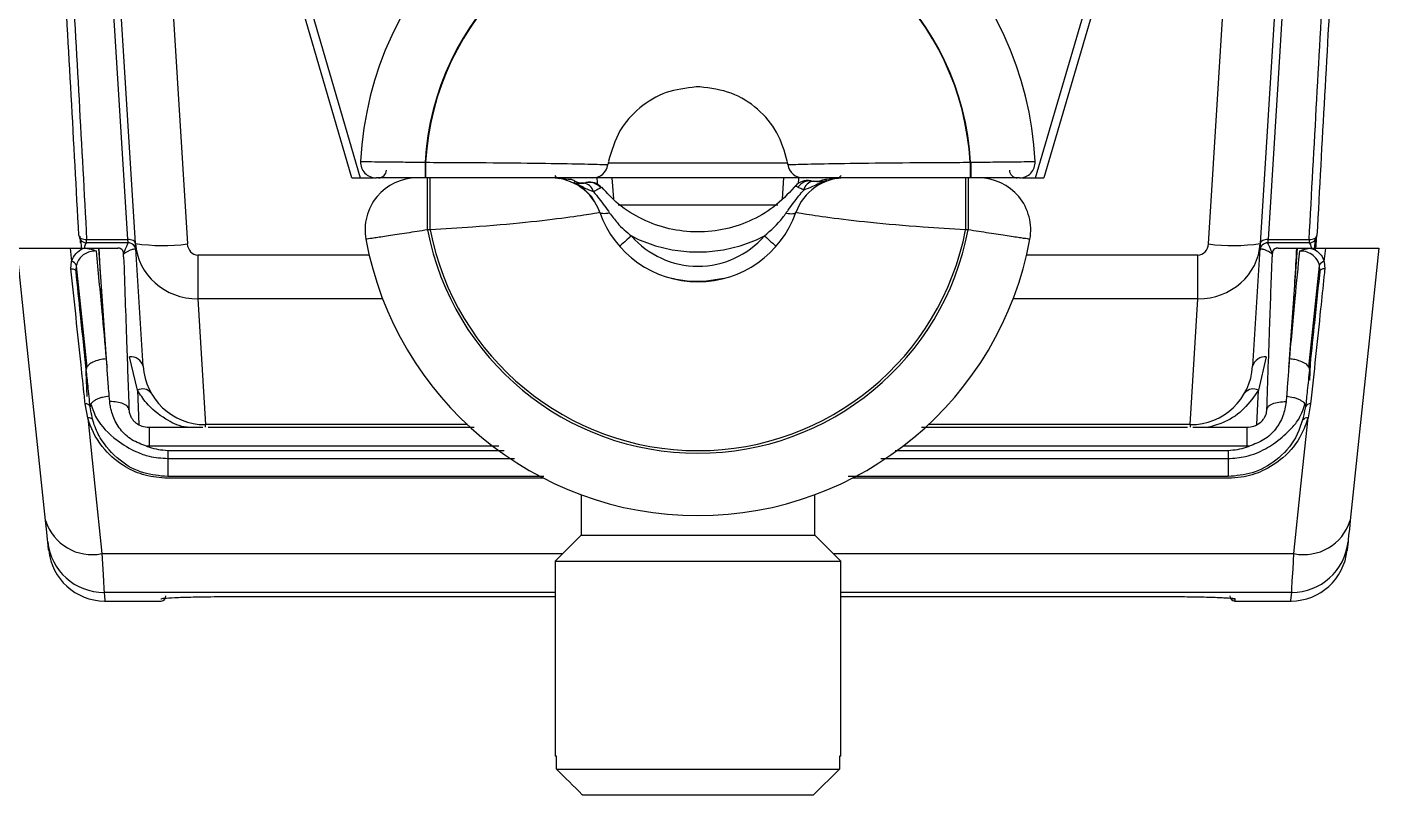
# Model space of a CAD drawing. Extents: x 9.3 to 87, y 1.1 to 68.8.
# Drawn here: x 36.881 to 39.474, y 2.223 to 3.701 of the extents above; entities that cross this region are included whole.
import ezdxf

# ---------------------------------------------------------------- set-up
doc = ezdxf.new("R2010")
doc.units = 0
doc.header["$MEASUREMENT"] = 0
doc.layers.add('OBJECT', color=7, linetype='CONTINUOUS')

msp = doc.modelspace()

# ---------------------------------------------------------------- linework, layer by layer
at = {"layer": 'OBJECT'}
for p, q in [((37.1087, 4.8238), (37.5225, 3.4109)), ((38.8225, 3.4109), (39.2364, 4.8238)), ((37.0943, 4.8185), (37.1897, 3.2838)), ((37.5066, 3.4109), (37.0943, 4.8185)), ((39.2507, 4.8185), (38.8385, 3.4109)), ((39.1554, 3.2838), (39.2507, 4.8185)), ((37.0899, 3.2846), (37.01, 4.5692)), ((39.335, 4.5692), (39.2552, 3.2846)), ((38.1761, 3.5859), (38.169, 3.5859)), ((38.1761, 3.5859), (38.1725, 3.5859)), ((37.6474, 3.4409), (37.6474, 3.4109)), ((37.6474, 3.4409), (37.6484, 3.4409)), ((37.6484, 3.4409), (37.6484, 3.4109)), ((37.9999, 3.4399), (38.3451, 3.4399)), ((38.6967, 3.4409), (38.6967, 3.4109)), ((38.6967, 3.4409), (38.6977, 3.4409)), ((38.6977, 3.4409), (38.6977, 3.4109)), ((37.5066, 3.4109), (37.548, 3.4109)), ((37.6484, 3.4109), (37.6474, 3.4109)), ((37.652, 3.3109), (37.652, 3.4109)), ((37.6571, 3.3109), (37.6571, 3.4109)), ((37.9276, 3.4075), (37.9269, 3.4076)), ((38.3753, 3.4109), (37.9697, 3.4109)), ((38.0069, 3.4109), (38.0098, 3.3705)), ((38.3352, 3.3706), (38.3381, 3.4109)), ((38.4157, 3.408), (38.4156, 3.408)), ((38.4399, 3.4097), (38.4185, 3.4076)), ((38.4185, 3.4076), (38.4204, 3.4054)), ((38.6879, 3.4109), (38.6879, 3.3109)), ((38.693, 3.4109), (38.693, 3.3109)), ((38.6977, 3.4109), (38.6967, 3.4109)), ((38.7971, 3.4109), (38.8385, 3.4109)), ((37.987, 3.3923), (37.9856, 3.3916)), ((38.0188, 3.3588), (38.3262, 3.3588)), ((36.9824, 3.2987), (36.983, 3.2857)), ((37.6571, 3.3109), (37.652, 3.3109)), ((38.693, 3.3109), (38.6879, 3.3109)), ((39.3613, 3.271), (39.3626, 3.2962)), ((36.9639, 3.2759), (36.9666, 3.2498)), ((36.9639, 3.2759), (36.9905, 3.2759)), ((36.9856, 3.2759), (36.985, 3.2908)), ((36.9905, 3.2759), (37.0185, 3.2759)), ((36.9958, 3.2923), (37.0749, 3.2923)), ((36.9958, 3.2859), (36.9958, 3.2923)), ((37.0757, 3.2859), (36.9958, 3.2859)), ((37.0185, 3.2759), (37.0333, 3.0626)), ((37.0185, 3.2759), (37.0201, 3.2759)), ((37.1045, 3.0485), (37.0899, 3.2846)), ((39.2552, 3.2846), (39.2405, 3.0485)), ((39.3493, 3.2859), (39.2694, 3.2859)), ((39.2702, 3.2923), (39.3493, 3.2923)), ((39.3117, 3.0626), (39.3266, 3.2759)), ((39.325, 3.2759), (39.3266, 3.2759)), ((39.3266, 3.2759), (39.3546, 3.2759)), ((39.3493, 3.2923), (39.3493, 3.2859)), ((39.3546, 3.2759), (39.3811, 3.2759)), ((39.3601, 3.2905), (39.3594, 3.2759)), ((39.3784, 3.2498), (39.3811, 3.2759)), ((36.9656, 3.2358), (36.9666, 3.2498)), ((36.9762, 3.2431), (36.9759, 3.2418)), ((36.9759, 3.2418), (36.9963, 3.0468)), ((37.2099, 3.2625), (37.2099, 3.1781)), ((37.2099, 3.2625), (37.5397, 3.2625)), ((38.8054, 3.2625), (39.1352, 3.2625)), ((39.1352, 3.1781), (39.1352, 3.2625)), ((39.3488, 3.0468), (39.3692, 3.2418)), ((39.3692, 3.2418), (39.3689, 3.2431)), ((39.3784, 3.2498), (39.3795, 3.2358)), ((37.2099, 3.1781), (37.2249, 2.9359)), ((37.5656, 3.1781), (37.2099, 3.1781)), ((39.1352, 3.1781), (38.7794, 3.1781)), ((39.1201, 2.9359), (39.1352, 3.1781)), ((37.0935, 3.0025), (37.0783, 3.0663)), ((39.2668, 3.0663), (39.2515, 3.0025)), ((36.9968, 2.99), (36.9939, 3.0536)), ((39.3512, 3.0536), (39.3497, 3.0216)), ((37.0402, 2.9804), (37.0392, 2.9908)), ((37.0935, 3.0025), (37.0965, 2.9362)), ((39.2486, 2.9364), (39.2515, 3.0025)), ((39.3059, 2.9908), (39.3049, 2.9804)), ((36.9979, 2.9488), (36.9929, 2.9758)), ((37.0038, 2.9753), (37.0027, 2.9703)), ((39.3412, 2.9753), (39.3424, 2.9703)), ((39.3521, 2.9758), (39.3471, 2.9488)), ((37.1159, 2.9309), (37.2196, 2.9309)), ((37.2241, 2.9359), (37.224, 2.9309)), ((37.2249, 2.9359), (37.2243, 2.9359)), ((37.2243, 2.9314), (37.2243, 2.9359)), ((37.7288, 2.9359), (37.2249, 2.9359)), ((37.2297, 2.9309), (37.742, 2.9309)), ((38.6027, 2.9309), (39.1154, 2.9309)), ((39.1201, 2.9359), (38.6162, 2.9359)), ((39.1207, 2.9359), (39.1201, 2.9359)), ((39.1207, 2.9314), (39.1207, 2.9359)), ((39.121, 2.9309), (39.121, 2.9359)), ((39.1255, 2.9309), (39.2291, 2.9309)), ((37.1159, 2.8944), (37.1112, 2.8946)), ((37.7891, 2.8944), (37.1159, 2.8944)), ((37.1518, 2.8863), (37.7996, 2.8863)), ((38.5525, 2.8863), (39.1932, 2.8863)), ((39.2291, 2.8944), (38.5671, 2.8944)), ((39.2338, 2.8946), (39.2291, 2.8944)), ((37.1518, 2.8709), (37.8194, 2.8709)), ((38.5248, 2.8709), (39.1932, 2.8709)), ((37.8762, 2.8359), (37.1518, 2.8359)), ((37.8757, 2.8327), (37.1518, 2.8327)), ((39.1932, 2.8359), (38.4617, 2.8359)), ((39.1932, 2.8327), (38.4694, 2.8327)), ((37.9475, 2.8011), (37.9475, 2.7229)), ((38.3975, 2.7229), (38.3975, 2.8011)), ((37.9475, 2.7229), (37.8975, 2.6729)), ((37.9475, 2.7229), (38.3975, 2.7229)), ((38.4475, 2.6729), (38.3975, 2.7229)), ((37.0251, 2.6876), (37.9122, 2.6876)), ((37.8975, 2.6729), (37.8975, 2.2979)), ((37.8975, 2.6729), (38.4475, 2.6729)), ((38.4329, 2.6876), (39.32, 2.6876)), ((38.4475, 2.2979), (38.4475, 2.6729)), ((37.8975, 2.6131), (37.0294, 2.6131)), ((37.0311, 2.5964), (37.1385, 2.5964)), ((37.2615, 2.6049), (37.8975, 2.6049)), ((37.2615, 2.6049), (37.8975, 2.6049)), ((37.2615, 2.6049), (37.2615, 2.6049)), ((39.3157, 2.6131), (38.4475, 2.6131)), ((38.4475, 2.6049), (39.0835, 2.6049)), ((38.4475, 2.6049), (39.0835, 2.6049)), ((39.0835, 2.6049), (39.0835, 2.6049)), ((39.2065, 2.5964), (39.314, 2.5964)), ((37.9001, 2.2979), (37.8975, 2.2979)), ((37.9001, 2.2729), (37.9001, 2.2979)), ((38.4475, 2.2979), (38.445, 2.2979)), ((38.445, 2.2979), (38.445, 2.2729)), ((37.9001, 2.2729), (38.445, 2.2729)), ((38.445, 2.2729), (38.3944, 2.2229)), ((38.3944, 2.2229), (37.9507, 2.2229))]:
    msp.add_line(p, q, dxfattribs=at)
at = {"layer": 'OBJECT', "flags": 128}
for points in [[(37.0749, 3.2923), (37.0556, 3.602), (37.0359, 3.9193), (37.0157, 4.2438), (36.9951, 4.575)], [(39.35, 4.575), (39.3294, 4.2438), (39.3092, 3.9193), (39.2894, 3.602), (39.2702, 3.2923)], [(38.0026, 3.3433), (37.9989, 3.3426), (37.9955, 3.3422), (37.9924, 3.342), (37.9897, 3.3421), (37.9874, 3.3424), (37.9857, 3.343), (37.9844, 3.3438), (37.9837, 3.3449)], [(38.3424, 3.3433), (38.3461, 3.3426), (38.3495, 3.3422), (38.3526, 3.342), (38.3554, 3.3421), (38.3576, 3.3424), (38.3594, 3.343), (38.3606, 3.3438), (38.3613, 3.3449)], [(36.9808, 3.3002), (36.9811, 3.2986), (36.982, 3.297), (36.9834, 3.2956), (36.9853, 3.2944), (36.9876, 3.2934), (36.9901, 3.2927), (36.9929, 3.2924), (36.9958, 3.2923)], [(38.0445, 3.2991), (38.0401, 3.2953), (38.0358, 3.2916), (38.0319, 3.2881), (38.0285, 3.2852), (38.0257, 3.2827), (38.0236, 3.2809), (38.0223, 3.2798), (38.0219, 3.2794)], [(38.3006, 3.2991), (38.305, 3.2953), (38.3092, 3.2916), (38.3131, 3.2881), (38.3165, 3.2852), (38.3193, 3.2827), (38.3214, 3.2809), (38.3227, 3.2798), (38.3232, 3.2794)], [(39.3493, 3.2923), (39.3522, 3.2924), (39.3549, 3.2927), (39.3575, 3.2934), (39.3598, 3.2944), (39.3616, 3.2956), (39.363, 3.297), (39.3639, 3.2986), (39.3643, 3.3002)], [(36.9167, 2.7512), (36.8987, 2.9224), (36.8803, 3.0974), (36.8615, 3.2759)], [(37.0899, 3.2846), (37.0895, 3.2862), (37.0886, 3.2877), (37.0872, 3.2891), (37.0853, 3.2903), (37.083, 3.2912), (37.0805, 3.2919), (37.0777, 3.2923), (37.0749, 3.2923)], [(37.0757, 3.2859), (37.0756, 3.2862), (37.0755, 3.287), (37.0754, 3.2883), (37.0752, 3.2901), (37.0749, 3.2923)], [(39.2702, 3.2923), (39.2673, 3.2923), (39.2646, 3.2919), (39.262, 3.2912), (39.2598, 3.2903), (39.2579, 3.2891), (39.2565, 3.2877), (39.2556, 3.2862), (39.2552, 3.2846)], [(39.2702, 3.2923), (39.2699, 3.2901), (39.2697, 3.2883), (39.2695, 3.287), (39.2694, 3.2862), (39.2694, 3.2859)], [(39.4835, 3.2759), (39.4648, 3.0974), (39.4464, 2.9224), (39.4284, 2.7512)], [(36.9656, 3.2358), (36.9674, 3.2358), (36.9692, 3.2356), (36.9708, 3.2351), (36.9722, 3.2345), (36.9735, 3.2337), (36.9744, 3.2327), (36.975, 3.2317), (36.9753, 3.2305)], [(39.3795, 3.2358), (39.3776, 3.2358), (39.3759, 3.2356), (39.3742, 3.2351), (39.3728, 3.2345), (39.3716, 3.2337), (39.3707, 3.2327), (39.37, 3.2317), (39.3697, 3.2305)], [(36.9979, 2.9488), (37.0116, 2.8172), (37.0251, 2.6876)], [(39.32, 2.6876), (39.3334, 2.8172), (39.3471, 2.9488)], [(36.921, 2.7105), (36.9206, 2.7142), (36.9197, 2.7225), (36.9184, 2.7349), (36.9167, 2.7512)], [(39.4284, 2.7512), (39.4267, 2.7349), (39.4253, 2.7225), (39.4245, 2.7142), (39.4241, 2.7105)], [(36.9227, 2.694), (36.9225, 2.6959), (36.921, 2.7105)], [(39.4241, 2.7105), (39.4226, 2.6959), (39.4224, 2.694)], [(37.0251, 2.6876), (37.0268, 2.6578), (37.0281, 2.635), (37.029, 2.6199), (37.0294, 2.6131)], [(39.3157, 2.6131), (39.3161, 2.6199), (39.3169, 2.635), (39.3183, 2.6578), (39.32, 2.6876)], [(37.0294, 2.6131), (37.0309, 2.5983), (37.0311, 2.5964)], [(39.2065, 2.6006), (39.2065, 2.5969), (39.2065, 2.5964)], [(39.314, 2.5964), (39.3142, 2.5983), (39.3157, 2.6131)]]:
    msp.add_lwpolyline(points, dxfattribs=at)
at = {"layer": 'OBJECT'}
for centre, radius, start, end in [((38.1725, 3.4109), 0.65, 2.7735, 177.2265), ((38.1725, 3.4109), 0.526, 3.2696, 176.7304), ((38.1725, 3.4109), 0.525, 3.2758, 176.7242), ((37.5532, 3.4409), 0.03, 177.2265, 270), ((37.5578, 3.4259), 0.015, 270, 359), ((37.9697, 3.4409), 0.03, 270, 351.585), ((38.1725, 3.4109), 0.175, 169.5241, 171.585), ((38.1725, 3.4109), 0.175, 8.415, 10.4759), ((38.3753, 3.4409), 0.03, 188.415, 270), ((38.7873, 3.4259), 0.015, 181, 270), ((38.7918, 3.4409), 0.03, 270, 2.7735), ((37.6317, 3.3109), 0.1, 90, 190.4757), ((37.8897, 3.3109), 0.1, 19.4712, 90), ((37.9073, 3.4214), 0.0119, 207.9561, 259.5717), ((37.8878, 3.3169), 0.0999, 61.2547, 66.7239), ((37.9502, 3.4311), 0.03, 241.3992, 282.6275), ((37.9504, 3.3792), 0.0218, 13.5249, 83.8791), ((37.9628, 3.3731), 0.0293, 38.9689, 102.0564), ((37.9642, 3.3728), 0.03, 40.522, 103.4505), ((38.3834, 3.3758), 0.03, 78.4945, 140.3113), ((38.4554, 3.3109), 0.1, 90, 160.5288), ((38.3879, 3.378), 0.0271, 83.8922, 146.8142), ((38.3972, 3.3831), 0.0215, 97.4036, 168.3076), ((38.3974, 3.4545), 0.05, 261.6524, 291.542), ((38.4377, 3.4214), 0.0119, 280.4337, 332.0385), ((38.7134, 3.3109), 0.1, 349.5243, 90), ((38.1725, 3.4109), 0.2, 199.4712, 340.5288), ((36.9958, 3.3009), 0.015, 182.7161, 270.0003), ((38.1725, 3.4109), 0.53, 190.8757, 349.1243), ((38.1725, 3.4109), 0.525, 190.9806, 349.0194), ((38.1725, 3.4109), 0.17, 221.1343, 318.8657), ((38.1725, 3.5509), 0.2825, 243.0497, 296.9503), ((39.3493, 3.3009), 0.015, 269.9986, 357.2862), ((37.0567, 3.2659), 0.01, 31.6347, 90.0022), ((37.0757, 3.2709), 0.015, 3.5558, 90), ((37.0757, 3.2707), 0.015, 3.6798, 89.9148), ((37.1425, 3.6438), 0.3631, 261.6558, 277.4561), ((38.1725, 3.4109), 0.65, 190.4757, 349.5243), ((39.2025, 3.6438), 0.3631, 262.5438, 278.3443), ((39.2694, 3.2709), 0.015, 90, 176.4442), ((39.2693, 3.2707), 0.015, 90.0864, 176.3202), ((39.2883, 3.2659), 0.01, 90, 148.4979), ((36.9654, 3.238), 0.0119, 25.3474, 84.1837), ((39.3796, 3.238), 0.0119, 95.8174, 154.6514), ((37.0809, 3.0419), 0.0246, 15.5341, 96.0937), ((39.2642, 3.0419), 0.0246, 83.9068, 164.466), ((37.2243, 3.0559), 0.12, 183.5558, 270), ((39.1207, 3.0559), 0.12, 270, 356.4442), ((37.1032, 2.9829), 0.0218, 41.0057, 116.2813), ((39.2419, 2.9829), 0.0218, 63.7195, 138.9933), ((36.9946, 2.9675), 0.00849, 18.9488, 101.6387), ((39.3504, 2.9675), 0.00849, 78.3587, 161.0538), ((37.0004, 2.9412), 0.00808, 28.0462, 107.9287), ((39.3446, 2.9412), 0.00808, 72.0722, 151.9529), ((37.0063, 2.7797), 0.094, 197.6691, 281.5405), ((39.3388, 2.7797), 0.094, 258.4598, 342.3306), ((37.0292, 2.7219), 0.1089, 186.041, 270.0638), ((39.3158, 2.7219), 0.1089, 269.9361, 353.9591), ((37.0311, 2.7054), 0.109, 186, 269.4533), ((39.314, 2.7054), 0.109, 270.3967, 354), ((37.1385, 2.6064), 0.01, 274.03, 359), ((39.2065, 2.6064), 0.01, 181, 270), ((39.2065, 2.6106), 0.00997, 245.6237, 270.0398)]:
    msp.add_arc(centre, radius, start, end, dxfattribs=at)
for centre, major_axis, ratio, start_param, end_param in [((38.1725, 3.5407), (0, 0.616), 0.323038, 1.782987, 1.802972), ((38.1725, 3.5407), (0, 0.616), 0.323038, 4.482735, 4.500198), ((37.2096, 3.2921), (0.1197, 0.0078), 0.949406, 3.138389, 4.652496), ((37.2096, 3.2851), (-0.0012, 0.0226), 0.884808, 1.578934, 3.093041), ((39.1354, 3.2921), (0.1197, -0.0078), 0.949406, 4.772282, 6.286389), ((39.1354, 3.2851), (0.0012, 0.0226), 0.884808, 3.190144, 4.704251)]:
    msp.add_ellipse(centre, major_axis=major_axis, ratio=ratio, start_param=start_param, end_param=end_param, dxfattribs=at)
for points, knots in [([(36.9808, 3.3002), (36.9711, 3.4792), (36.953, 3.8138), (36.9205, 4.3279), (36.8963, 4.6658), (36.8843, 4.8351)], [0, 0, 0, 0, 0.36478, 0.681874, 1, 1, 1, 1]), ([(36.8992, 4.8296), (36.9113, 4.6606), (36.9354, 4.3221), (36.9679, 3.8072), (36.9861, 3.4716), (36.9958, 3.2923)], [0, 0, 0, 0, 0.317099, 0.635226, 1, 1, 1, 1]), ([(39.3493, 3.2923), (39.359, 3.4716), (39.3771, 3.8067), (39.4096, 4.3216), (39.4337, 4.6601), (39.4458, 4.8296)], [0, 0, 0, 0, 0.364774, 0.681872, 1, 1, 1, 1]), ([(39.4608, 4.8351), (39.4487, 4.6664), (39.4246, 4.3284), (39.3921, 3.8143), (39.3739, 3.4792), (39.3643, 3.3002)], [0, 0, 0, 0, 0.317095, 0.63522, 1, 1, 1, 1]), ([(38.169, 3.5859), (38.1495, 3.5836), (38.1103, 3.579), (38.059, 3.548), (38.0179, 3.5022), (38.0064, 3.463), (38.0004, 3.4428)], [0, 0, 0, 0, 0.244729, 0.491166, 0.737712, 1, 1, 1, 1]), ([(38.1725, 3.5859), (38.1724, 3.5859), (38.1712, 3.5859), (38.17, 3.5859), (38.169, 3.5859)], [0, 0, 0, 0, 0.121242, 1, 1, 1, 1]), ([(38.3446, 3.4428), (38.3392, 3.4617), (38.3282, 3.4997), (38.2891, 3.5454), (38.2373, 3.5784), (38.1968, 3.5834), (38.1761, 3.5859)], [0, 0, 0, 0, 0.245973, 0.492901, 0.739688, 1, 1, 1, 1]), ([(37.5233, 3.4424), (37.5247, 3.4424), (37.5274, 3.4424), (37.5487, 3.4421), (37.5802, 3.4418), (37.6151, 3.4414), (37.6382, 3.4411), (37.6474, 3.4409)], [0, 0, 0, 0, 0.214404, 0.428783, 0.643229, 0.857872, 1, 1, 1, 1]), ([(37.6484, 3.4409), (37.6879, 3.4407), (37.7669, 3.4403), (37.8722, 3.4393), (37.9522, 3.4379), (37.9902, 3.4368), (37.999, 3.4366), (37.9993, 3.4366), (37.9994, 3.4365)], [0, 0, 0, 0, 0.2153, 0.430539, 0.64613, 0.861669, 0.970519, 1, 1, 1, 1]), ([(38.3456, 3.4365), (38.3473, 3.4366), (38.3515, 3.4367), (38.3932, 3.4379), (38.4728, 3.4393), (38.5704, 3.4402), (38.6484, 3.4407), (38.6878, 3.4409), (38.6967, 3.4409)], [0, 0, 0, 0, 0.138138, 0.353592, 0.569097, 0.784251, 0.951596, 1, 1, 1, 1]), ([(38.6977, 3.4409), (38.7069, 3.4411), (38.73, 3.4414), (38.7649, 3.4418), (38.7963, 3.4421), (38.8177, 3.4424), (38.8204, 3.4424), (38.8218, 3.4424)], [0, 0, 0, 0, 0.142128, 0.356771, 0.571216, 0.785596, 1, 1, 1, 1]), ([(37.6474, 3.4109), (37.6404, 3.4109), (37.6229, 3.4109), (37.5964, 3.4109), (37.5726, 3.4109), (37.5564, 3.4109), (37.5543, 3.4109), (37.5532, 3.4109)], [0, 0, 0, 0, 0.142178, 0.356867, 0.571312, 0.785654, 1, 1, 1, 1]), ([(37.9697, 3.4109), (37.9682, 3.4109), (37.9644, 3.4109), (37.926, 3.4109), (37.8532, 3.4109), (37.7568, 3.4109), (37.6845, 3.4109), (37.6484, 3.4109)], [0, 0, 0, 0, 0.138156, 0.353718, 0.569393, 0.78469, 1, 1, 1, 1]), ([(37.9269, 3.4076), (37.927, 3.4076), (37.9273, 3.4075), (37.9142, 3.4088), (37.9052, 3.4097)], [0, 0, 0, 0, 0.305977, 1, 1, 1, 1]), ([(37.934, 3.4015), (37.9345, 3.4025), (37.9353, 3.4041), (37.935, 3.4034), (37.9349, 3.4032)], [0, 0, 0, 0, 0.597302, 1, 1, 1, 1]), ([(37.9736, 3.3652), (37.973, 3.3664), (37.9701, 3.3726), (37.9609, 3.3828), (37.9483, 3.3939), (37.9388, 3.399), (37.934, 3.4015)], [0, 0, 0, 0, 0.080051, 0.386135, 0.69123, 1, 1, 1, 1]), ([(37.9716, 3.3843), (37.9659, 3.3863), (37.9566, 3.3896), (37.945, 3.3964), (37.9379, 3.3998), (37.9341, 3.4015), (37.934, 3.4015)], [0, 0, 0, 0, 0.4159436, 0.6898418, 0.994247, 1, 1, 1, 1]), ([(37.934, 3.4015), (37.934, 3.4015), (37.9352, 3.4012), (37.9377, 3.4009), (37.9428, 3.4003), (37.9488, 3.4007), (37.9527, 3.4009)], [0, 0, 0, 0, 0.005452, 0.268923, 0.530887, 1, 1, 1, 1]), ([(37.9527, 3.4009), (37.9533, 3.401), (37.9551, 3.4013), (37.9561, 3.4016), (37.9566, 3.4017), (37.9567, 3.4018)], [0, 0, 0, 0, 0.265793, 0.812914, 1, 1, 1, 1]), ([(37.9567, 3.4018), (37.957, 3.4019), (37.9572, 3.4019), (37.9572, 3.4019), (37.9572, 3.4019)], [0, 0, 0, 0, 0.999594, 1, 1, 1, 1]), ([(38.3628, 3.398), (38.3504, 3.3845), (38.3257, 3.3575), (38.2784, 3.3288), (38.2265, 3.3107), (38.1717, 3.3048), (38.1169, 3.3111), (38.0652, 3.3296), (38.0205, 3.3568), (37.9979, 3.3816), (37.9876, 3.3929)], [0, 0, 0, 0, 0.127652, 0.255305, 0.382957, 0.51061, 0.638262, 0.765914, 0.893567, 1, 1, 1, 1]), ([(38.6967, 3.4109), (38.6605, 3.4109), (38.5882, 3.4109), (38.4919, 3.4109), (38.419, 3.4109), (38.3807, 3.4109), (38.3768, 3.4109), (38.3753, 3.4109)], [0, 0, 0, 0, 0.21531, 0.430607, 0.646282, 0.861844, 1, 1, 1, 1]), ([(38.4204, 3.4054), (38.4203, 3.4054), (38.4177, 3.4045), (38.4129, 3.4028), (38.4039, 3.3992), (38.3925, 3.3934), (38.3821, 3.3896), (38.3762, 3.3875)], [0, 0, 0, 0, 0.005435, 0.165475, 0.325243, 0.619366, 1, 1, 1, 1]), ([(38.3886, 3.4053), (38.3888, 3.4053), (38.3891, 3.4052), (38.3906, 3.405), (38.3908, 3.4049)], [0, 0, 0, 0, 0.8293843, 1, 1, 1, 1]), ([(38.3908, 3.4049), (38.3912, 3.4048), (38.3921, 3.4047), (38.3937, 3.4045), (38.3945, 3.4044)], [0, 0, 0, 0, 0.494809, 1, 1, 1, 1]), ([(38.3945, 3.4044), (38.3993, 3.4043), (38.4072, 3.404), (38.4144, 3.4045), (38.4183, 3.405), (38.4203, 3.4054), (38.4204, 3.4054)], [0, 0, 0, 0, 0.436174, 0.717592, 0.995052, 1, 1, 1, 1]), ([(38.4157, 3.408), (38.4157, 3.408), (38.4156, 3.408), (38.417, 3.4078), (38.418, 3.4076), (38.4184, 3.4076), (38.4185, 3.4076)], [0, 0, 0, 0, 0.435379, 0.791431, 0.973901, 1, 1, 1, 1]), ([(38.7918, 3.4109), (38.7908, 3.4109), (38.7887, 3.4109), (38.7725, 3.4109), (38.7486, 3.4109), (38.7222, 3.4109), (38.7046, 3.4109), (38.6977, 3.4109)], [0, 0, 0, 0, 0.2143457, 0.4286869, 0.643131, 0.8578199, 1, 1, 1, 1]), ([(37.9856, 3.3916), (37.9852, 3.3914), (37.9838, 3.3906), (37.9797, 3.3888), (37.974, 3.3856), (37.9716, 3.3843)], [0, 0, 0, 0, 0.144086, 0.632517, 1, 1, 1, 1]), ([(37.9716, 3.3843), (37.9753, 3.3798), (37.9863, 3.3665), (37.9962, 3.3525), (38.0026, 3.3433)], [0, 0, 0, 0, 0.339303, 1, 1, 1, 1]), ([(38.3424, 3.3433), (38.3437, 3.3452), (38.3514, 3.3565), (38.3626, 3.3713), (38.3731, 3.3838), (38.3762, 3.3875)], [0, 0, 0, 0, 0.126948, 0.739831, 1, 1, 1, 1]), ([(38.3653, 3.3928), (38.3647, 3.3931), (38.3615, 3.3945), (38.3609, 3.3947), (38.3603, 3.395)], [0, 0, 0, 0, 0.1878553, 1, 1, 1, 1]), ([(38.3762, 3.3875), (38.3736, 3.3888), (38.3693, 3.3911), (38.3664, 3.3923), (38.3653, 3.3928)], [0, 0, 0, 0, 0.588707, 1, 1, 1, 1]), ([(37.984, 3.3443), (37.9806, 3.3436), (37.974, 3.3424), (37.9219, 3.3341), (37.8429, 3.3247), (37.7494, 3.3166), (37.6846, 3.3126), (37.6571, 3.3109)], [0, 0, 0, 0, 0.205872, 0.410058, 0.619871, 0.838691, 1, 1, 1, 1]), ([(38.0026, 3.3433), (38.0074, 3.3368), (38.0194, 3.3203), (38.035, 3.3071), (38.0445, 3.2991)], [0, 0, 0, 0, 0.397394, 1, 1, 1, 1]), ([(38.3006, 3.2991), (38.3132, 3.3102), (38.3287, 3.3237), (38.3403, 3.3403), (38.3424, 3.3433)], [0, 0, 0, 0, 0.818577, 1, 1, 1, 1]), ([(38.6879, 3.3109), (38.6604, 3.3126), (38.5957, 3.3166), (38.5022, 3.3247), (38.4231, 3.3341), (38.371, 3.3424), (38.3644, 3.3436), (38.3611, 3.3443)], [0, 0, 0, 0, 0.161309, 0.380128, 0.589942, 0.794128, 1, 1, 1, 1]), ([(37.652, 3.3109), (37.6385, 3.3088), (37.6114, 3.3045), (37.5754, 3.299), (37.5487, 3.295), (37.5352, 3.293), (37.5339, 3.2928), (37.5334, 3.2928)], [0, 0, 0, 0, 0.217705, 0.436351, 0.654263, 0.869576, 1, 1, 1, 1]), ([(38.8117, 3.2928), (38.8112, 3.2928), (38.8099, 3.293), (38.7964, 3.295), (38.7696, 3.299), (38.7336, 3.3045), (38.7065, 3.3088), (38.693, 3.3109)], [0, 0, 0, 0, 0.130424, 0.345737, 0.563649, 0.782296, 1, 1, 1, 1]), ([(39.3632, 3.2985), (39.3631, 3.297), (39.3628, 3.2942), (39.3621, 3.2819), (39.3618, 3.2759)], [0, 0, 0, 0, 0.518325, 1, 1, 1, 1]), ([(36.8616, 3.2759), (36.8633, 3.2759), (36.8666, 3.2759), (36.8871, 3.2759), (36.9142, 3.2759), (36.9413, 3.2759), (36.9584, 3.2759), (36.9639, 3.2759)], [0, 0, 0, 0, 0.284536, 0.523872, 0.715593, 0.908515, 1, 1, 1, 1]), ([(36.9666, 3.2498), (36.9668, 3.2502), (36.9684, 3.2556), (36.9741, 3.2653), (36.9839, 3.2729), (36.9898, 3.2756), (36.9905, 3.2759)], [0, 0, 0, 0, 0.039285, 0.509251, 0.94739, 1, 1, 1, 1]), ([(37.0138, 3.2702), (37.0138, 3.2702), (37.0099, 3.2702), (37.0019, 3.2694), (36.9912, 3.2646), (36.9826, 3.2571), (36.978, 3.2494), (36.9766, 3.2444), (36.9762, 3.2431)], [0, 0, 0, 0, 0.000043, 0.218359, 0.436582, 0.659104, 0.904296, 1, 1, 1, 1]), ([(36.9905, 3.2759), (36.9951, 3.2755), (37.0032, 3.2747), (37.0106, 3.2716), (37.0137, 3.2702), (37.0138, 3.2702)], [0, 0, 0, 0, 0.571058, 0.989565, 1, 1, 1, 1]), ([(36.9967, 3.2859), (36.9947, 3.285), (36.9921, 3.2838), (36.9913, 3.2759), (36.9912, 3.2741)], [0, 0, 0, 0, 0.773224, 1, 1, 1, 1]), ([(37.0138, 3.2702), (37.0176, 3.2315), (37.0243, 3.1623), (37.0306, 3.0931), (37.0333, 3.0626)], [0, 0, 0, 0, 0.559991, 1, 1, 1, 1]), ([(37.035, 3.0464), (37.0317, 3.0893), (37.0258, 3.1657), (37.0218, 3.2423), (37.0201, 3.2759)], [0, 0, 0, 0, 0.560093, 1, 1, 1, 1]), ([(37.0201, 3.2759), (37.0249, 3.2759), (37.0345, 3.2759), (37.0468, 3.2759), (37.0527, 3.2759), (37.0555, 3.2759)], [0, 0, 0, 0, 0.349466, 0.69853, 1, 1, 1, 1]), ([(37.0666, 3.2666), (37.0666, 3.2668), (37.0665, 3.2672), (37.0664, 3.2682), (37.0658, 3.2706), (37.0637, 3.2737), (37.0595, 3.2758), (37.0561, 3.2759), (37.0555, 3.2759)], [0, 0, 0, 0, 0.017418, 0.0424447, 0.1185444, 0.4309515, 0.8904327, 1, 1, 1, 1]), ([(37.0666, 3.2641), (37.0666, 3.2642), (37.0667, 3.2644), (37.0671, 3.2654), (37.0684, 3.269), (37.0712, 3.2761), (37.0749, 3.2831), (37.0755, 3.2849), (37.0758, 3.2857)], [0, 0, 0, 0, 0.006289, 0.023309, 0.084029, 0.322828, 0.726736, 1, 1, 1, 1]), ([(37.0907, 3.2717), (37.09, 3.2725), (37.0888, 3.2741), (37.0829, 3.273), (37.0774, 3.2708), (37.0733, 3.2686), (37.0703, 3.2667), (37.0687, 3.2656), (37.0678, 3.2649), (37.0672, 3.2646), (37.0669, 3.2643), (37.0667, 3.2642), (37.0667, 3.2641), (37.0666, 3.2641)], [0, 0, 0, 0, 0.2871426, 0.533202, 0.6872155, 0.8321261, 0.9068858, 0.9478814, 0.9707406, 0.9835575, 0.9935447, 0.9948828, 1, 1, 1, 1]), ([(39.2785, 3.2641), (39.2784, 3.2641), (39.2783, 3.2642), (39.2782, 3.2643), (39.278, 3.2645), (39.2776, 3.2647), (39.2769, 3.2652), (39.2756, 3.2661), (39.2744, 3.2669), (39.272, 3.2684), (39.2669, 3.2713), (39.2623, 3.2729), (39.2574, 3.2738), (39.2548, 3.2734), (39.2545, 3.272), (39.2544, 3.2717)], [0, 0, 0, 0, 0.005119, 0.006458, 0.01264, 0.022488, 0.040033, 0.071404, 0.128022, 0.149712, 0.276048, 0.584139, 0.603495, 0.904439, 1, 1, 1, 1]), ([(39.2693, 3.2857), (39.2693, 3.2855), (39.2694, 3.2847), (39.2718, 3.2803), (39.2755, 3.2723), (39.2779, 3.2656), (39.2783, 3.2645), (39.2784, 3.2642), (39.2785, 3.2641)], [0, 0, 0, 0, 0.088146, 0.401397, 0.902621, 0.972994, 0.993703, 1, 1, 1, 1]), ([(39.2896, 3.2759), (39.2871, 3.2755), (39.2821, 3.2747), (39.2794, 3.2714), (39.2787, 3.2684), (39.2786, 3.2676), (39.2785, 3.267), (39.2785, 3.2667), (39.2785, 3.2666)], [0, 0, 0, 0, 0.441207, 0.887423, 0.929923, 0.97269, 0.990007, 1, 1, 1, 1]), ([(39.2896, 3.2759), (39.2903, 3.2759), (39.2946, 3.2759), (39.3045, 3.2759), (39.3168, 3.2759), (39.3235, 3.2759), (39.325, 3.2759)], [0, 0, 0, 0, 0.084939, 0.512049, 0.892556, 1, 1, 1, 1]), ([(39.325, 3.2759), (39.3226, 3.2331), (39.3183, 3.1566), (39.3126, 3.0801), (39.3101, 3.0464)], [0, 0, 0, 0, 0.559924, 1, 1, 1, 1]), ([(39.3117, 3.0626), (39.3152, 3.1014), (39.3215, 3.1706), (39.3283, 3.2398), (39.3312, 3.2702)], [0, 0, 0, 0, 0.560011, 1, 1, 1, 1]), ([(39.3312, 3.2702), (39.3313, 3.2702), (39.3344, 3.2716), (39.3419, 3.2747), (39.3499, 3.2755), (39.3546, 3.2759)], [0, 0, 0, 0, 0.010446, 0.428937, 1, 1, 1, 1]), ([(39.3689, 3.2431), (39.3685, 3.2442), (39.3669, 3.25), (39.3611, 3.2592), (39.3493, 3.2673), (39.3387, 3.2701), (39.3328, 3.2702), (39.3312, 3.2702), (39.3312, 3.2702)], [0, 0, 0, 0, 0.077344, 0.398151, 0.676569, 0.913427, 0.999957, 1, 1, 1, 1]), ([(39.3539, 3.274), (39.3537, 3.2758), (39.353, 3.2837), (39.3504, 3.285), (39.3484, 3.2859)], [0, 0, 0, 0, 0.221665, 1, 1, 1, 1]), ([(39.3546, 3.2759), (39.3591, 3.2733), (39.3681, 3.2681), (39.3754, 3.2583), (39.3776, 3.252), (39.3784, 3.2498)], [0, 0, 0, 0, 0.396577, 0.79212, 1, 1, 1, 1]), ([(39.3811, 3.2759), (39.3911, 3.2759), (39.4109, 3.2759), (39.4374, 3.2759), (39.4615, 3.2759), (39.4793, 3.2759), (39.4821, 3.2759), (39.4835, 3.2759)], [0, 0, 0, 0, 0.164475, 0.328634, 0.500073, 0.752161, 1, 1, 1, 1]), ([(36.9759, 3.2418), (36.9753, 3.238), (36.9747, 3.2341), (36.9753, 3.2305), (36.9753, 3.2305)], [0, 0, 0, 0, 0.999838, 1, 1, 1, 1]), ([(37.067, 3.2588), (37.067, 3.2589), (37.0669, 3.2616), (37.0667, 3.2642), (37.0666, 3.2666)], [0, 0, 0, 0, 0.050797, 1, 1, 1, 1]), ([(37.067, 3.2588), (37.0689, 3.2039), (37.0723, 3.1059), (37.0758, 3.0078), (37.0773, 2.9646)], [0, 0, 0, 0, 0.560012, 1, 1, 1, 1]), ([(39.2678, 2.9646), (39.2697, 3.0195), (39.2731, 3.1174), (39.2765, 3.2156), (39.2781, 3.2588)], [0, 0, 0, 0, 0.560022, 1, 1, 1, 1]), ([(39.2785, 3.2666), (39.2783, 3.2642), (39.2781, 3.2616), (39.2781, 3.2589), (39.2781, 3.2588)], [0, 0, 0, 0, 0.949204, 1, 1, 1, 1]), ([(39.3697, 3.2305), (39.3697, 3.2305), (39.3697, 3.2342), (39.3695, 3.238), (39.3692, 3.2418)], [0, 0, 0, 0, 0.000161, 1, 1, 1, 1]), ([(36.9929, 2.9758), (36.9924, 2.9808), (36.9898, 3.0058), (36.9807, 3.0916), (36.9721, 3.174), (36.9656, 3.2358)], [0, 0, 0, 0, 0.058487, 0.292436, 1, 1, 1, 1]), ([(36.9951, 3.0418), (36.9914, 3.077), (36.9848, 3.1398), (36.9782, 3.2028), (36.9753, 3.2305)], [0, 0, 0, 0, 0.5600076, 1, 1, 1, 1]), ([(38.2227, 3.2173), (38.2003, 3.2136), (38.1666, 3.2079), (38.1335, 3.215), (38.1223, 3.2173)], [0, 0, 0, 0, 0.66384, 1, 1, 1, 1]), ([(39.3697, 3.2305), (39.366, 3.1953), (39.3594, 3.1323), (39.3528, 3.0694), (39.3499, 3.0418)], [0, 0, 0, 0, 0.5599949, 1, 1, 1, 1]), ([(39.3795, 3.2358), (39.3789, 3.2307), (39.3762, 3.205), (39.367, 3.1175), (39.3585, 3.0366), (39.3521, 2.9758)], [0, 0, 0, 0, 0.0584867, 0.2924365, 1, 1, 1, 1]), ([(37.0333, 3.0626), (37.0289, 3.062), (37.0196, 3.0608), (37.0082, 3.0567), (37, 3.0518), (36.9975, 3.0484), (36.9963, 3.0468)], [0, 0, 0, 0, 0.263015, 0.548841, 0.778096, 1, 1, 1, 1]), ([(37.0333, 3.0626), (37.0336, 3.0596), (37.0342, 3.0542), (37.0347, 3.0488), (37.035, 3.0464)], [0, 0, 0, 0, 0.559999, 1, 1, 1, 1]), ([(39.3101, 3.0464), (39.3104, 3.0495), (39.3109, 3.0549), (39.3115, 3.0602), (39.3117, 3.0626)], [0, 0, 0, 0, 0.5600133, 1, 1, 1, 1]), ([(39.3488, 3.0468), (39.3471, 3.0489), (39.3437, 3.0532), (39.3334, 3.0581), (39.3223, 3.0613), (39.3152, 3.0622), (39.3117, 3.0626)], [0, 0, 0, 0, 0.283516, 0.574452, 0.795348, 1, 1, 1, 1]), ([(36.9963, 3.0468), (36.9958, 3.0458), (36.9951, 3.0441), (36.9951, 3.0425), (36.9951, 3.0418)], [0, 0, 0, 0, 0.572422, 1, 1, 1, 1]), ([(37.0027, 2.9703), (37.0012, 2.9836), (36.9987, 3.0074), (36.9962, 3.0313), (36.9951, 3.0418)], [0, 0, 0, 0, 0.56, 1, 1, 1, 1]), ([(37.0392, 2.9908), (37.0387, 2.9973), (37.0374, 3.0148), (37.036, 3.0334), (37.0351, 3.0454), (37.035, 3.0464)], [0, 0, 0, 0, 0.350278, 0.944651, 1, 1, 1, 1]), ([(39.3101, 3.0464), (39.31, 3.0454), (39.3098, 3.0432), (39.3092, 3.036), (39.308, 3.0199), (39.3068, 3.0036), (39.306, 2.9922), (39.3059, 2.9908)], [0, 0, 0, 0, 0.05535, 0.121955, 0.388389, 0.921242, 1, 1, 1, 1]), ([(39.3499, 3.0418), (39.3485, 3.0284), (39.346, 3.0046), (39.3435, 2.9807), (39.3424, 2.9703)], [0, 0, 0, 0, 0.56, 1, 1, 1, 1]), ([(39.3499, 3.0418), (39.3499, 3.0427), (39.3499, 3.0443), (39.3491, 3.046), (39.3488, 3.0468)], [0, 0, 0, 0, 0.5475, 1, 1, 1, 1]), ([(37.0392, 2.9908), (37.0347, 2.9901), (37.0277, 2.9891), (37.019, 2.9863), (37.0129, 2.9835), (37.008, 2.9803), (37.0051, 2.9774), (37.0041, 2.9758), (37.0038, 2.9753)], [0, 0, 0, 0, 0.274207, 0.436282, 0.602017, 0.767753, 0.929825, 1, 1, 1, 1]), ([(37.1891, 2.9309), (37.1873, 2.9312), (37.172, 2.933), (37.143, 2.9485), (37.1123, 2.9729), (37.0989, 2.994), (37.0935, 3.0025)], [0, 0, 0, 0, 0.038436, 0.3320981, 0.7333052, 1, 1, 1, 1]), ([(39.2515, 3.0025), (39.2432, 2.9902), (39.227, 2.9666), (39.1926, 2.9414), (39.166, 2.9339), (39.1553, 2.9309)], [0, 0, 0, 0, 0.3949197, 0.75711, 1, 1, 1, 1]), ([(39.3059, 2.9908), (39.3103, 2.9901), (39.3174, 2.9891), (39.326, 2.9863), (39.3322, 2.9835), (39.3371, 2.9803), (39.3399, 2.9774), (39.3409, 2.9758), (39.3412, 2.9753)], [0, 0, 0, 0, 0.274217, 0.436286, 0.60202, 0.767752, 0.929826, 1, 1, 1, 1]), ([(37.1518, 2.8359), (37.1361, 2.8374), (37.1028, 2.8405), (37.0558, 2.8665), (37.0247, 2.9023), (37.0079, 2.939), (37.0044, 2.9597), (37.0027, 2.9703)], [0, 0, 0, 0, 0.207204, 0.439178, 0.705357, 0.850115, 1, 1, 1, 1]), ([(37.0038, 2.9753), (37.0069, 2.9662), (37.0155, 2.9412), (37.0478, 2.9083), (37.0857, 2.8852), (37.1192, 2.8729), (37.1398, 2.8716), (37.1518, 2.8708)], [0, 0, 0, 0, 0.177427, 0.492533, 0.710269, 0.83149, 1, 1, 1, 1]), ([(37.1113, 2.8946), (37.1014, 2.8981), (37.0817, 2.9053), (37.0594, 2.9263), (37.0475, 2.9478), (37.0426, 2.9649), (37.041, 2.9738), (37.0404, 2.9783), (37.0402, 2.9797), (37.0402, 2.9802), (37.0402, 2.9804)], [0, 0, 0, 0, 0.249665, 0.499594, 0.749525, 0.874968, 0.962751, 0.987733, 0.995457, 1, 1, 1, 1]), ([(37.0773, 2.9646), (37.0767, 2.9667), (37.0755, 2.9709), (37.067, 2.9762), (37.0547, 2.9798), (37.0449, 2.9802), (37.0402, 2.9804)], [0, 0, 0, 0, 0.239135, 0.497539, 0.757312, 1, 1, 1, 1]), ([(37.0773, 2.9646), (37.0775, 2.9625), (37.0778, 2.9582), (37.0804, 2.9514), (37.0837, 2.9463), (37.0864, 2.9432), (37.088, 2.9416), (37.0889, 2.9408), (37.0894, 2.9404), (37.0896, 2.9402), (37.0897, 2.9401), (37.0898, 2.9401), (37.0898, 2.94), (37.0898, 2.94), (37.0899, 2.94), (37.0899, 2.94), (37.0899, 2.94), (37.0899, 2.94), (37.0899, 2.94), (37.0903, 2.9397), (37.0939, 2.9368), (37.1024, 2.9322), (37.1113, 2.9314), (37.1159, 2.9309)], [0, 0, 0, 0, 0.147095, 0.296617, 0.410485, 0.474019, 0.507527, 0.524731, 0.533441, 0.537828, 0.540029, 0.54113, 0.541682, 0.54196, 0.542099, 0.542166, 0.542197, 0.542215, 0.542226, 0.542239, 0.570857, 0.772662, 1, 1, 1, 1]), ([(39.1932, 2.8708), (39.2045, 2.8715), (39.2234, 2.8726), (39.2532, 2.8827), (39.2833, 2.8991), (39.3088, 2.9219), (39.3314, 2.9462), (39.3375, 2.9642), (39.3412, 2.9753)], [0, 0, 0, 0, 0.158933, 0.26447, 0.448165, 0.655922, 0.786665, 1, 1, 1, 1]), ([(39.3424, 2.9703), (39.3377, 2.9497), (39.3287, 2.9104), (39.289, 2.8666), (39.2423, 2.8405), (39.2089, 2.8374), (39.1932, 2.8359)], [0, 0, 0, 0, 0.2936205, 0.5601869, 0.7924968, 1, 1, 1, 1]), ([(39.2291, 2.9309), (39.2338, 2.9314), (39.2432, 2.9323), (39.254, 2.9385), (39.2606, 2.9452), (39.2647, 2.9514), (39.2672, 2.9582), (39.2676, 2.9625), (39.2678, 2.9646)], [0, 0, 0, 0, 0.227508, 0.457629, 0.58917, 0.703156, 0.852779, 1, 1, 1, 1]), ([(39.3049, 2.9804), (39.3049, 2.9802), (39.3038, 2.9708), (39.2998, 2.952), (39.2857, 2.9264), (39.2634, 2.9053), (39.2437, 2.8982), (39.2338, 2.8946)], [0, 0, 0, 0, 0.004529, 0.249081, 0.499181, 0.749351, 1, 1, 1, 1]), ([(39.2678, 2.9646), (39.2683, 2.9667), (39.2695, 2.9709), (39.278, 2.9762), (39.2904, 2.9798), (39.3002, 2.9802), (39.3049, 2.9804)], [0, 0, 0, 0, 0.239136, 0.497543, 0.757316, 1, 1, 1, 1]), ([(37.1518, 2.8327), (37.1371, 2.8339), (37.1078, 2.8363), (37.0648, 2.8558), (37.0243, 2.8902), (37.0051, 2.9251), (36.9986, 2.9466), (36.9979, 2.9488)], [0, 0, 0, 0, 0.1860701, 0.3713646, 0.625232, 0.960484, 1, 1, 1, 1]), ([(37.1159, 2.9309), (37.1159, 2.9305), (37.1159, 2.9295), (37.1159, 2.9217), (37.1159, 2.91), (37.1159, 2.8996), (37.1159, 2.8944)], [0, 0, 0, 0, 0.245063, 0.500002, 0.754938, 1, 1, 1, 1]), ([(39.3471, 2.9488), (39.3433, 2.938), (39.3336, 2.9105), (39.3047, 2.8739), (39.263, 2.8464), (39.2248, 2.8342), (39.2017, 2.8331), (39.1932, 2.8327)], [0, 0, 0, 0, 0.1896239, 0.4839468, 0.7076295, 0.8918542, 1, 1, 1, 1]), ([(39.2291, 2.9309), (39.2291, 2.9305), (39.2291, 2.9295), (39.2291, 2.9217), (39.2291, 2.91), (39.2291, 2.8996), (39.2291, 2.8944)], [0, 0, 0, 0, 0.245063, 0.500002, 0.754938, 1, 1, 1, 1]), ([(37.1112, 2.8946), (37.113, 2.8939), (37.1257, 2.8887), (37.1397, 2.8874), (37.1518, 2.8863)], [0, 0, 0, 0, 0.137585, 1, 1, 1, 1]), ([(37.1518, 2.8863), (37.1518, 2.8839), (37.1518, 2.8789), (37.1518, 2.8736), (37.1518, 2.8709)], [0, 0, 0, 0, 0.49439, 1, 1, 1, 1]), ([(39.1932, 2.8863), (39.2053, 2.8874), (39.2193, 2.8887), (39.2321, 2.8939), (39.2338, 2.8946)], [0, 0, 0, 0, 0.86234, 1, 1, 1, 1]), ([(39.1932, 2.8863), (39.1932, 2.8839), (39.1932, 2.8789), (39.1932, 2.8736), (39.1932, 2.8709)], [0, 0, 0, 0, 0.49439, 1, 1, 1, 1]), ([(37.1518, 2.8709), (37.1518, 2.8707), (37.1518, 2.8674), (37.1518, 2.8609), (37.1518, 2.8522), (37.1518, 2.8448), (37.1518, 2.8395), (37.1518, 2.8365), (37.1518, 2.8361), (37.1518, 2.8359)], [0, 0, 0, 0, 0.011386, 0.180272, 0.355532, 0.530779, 0.699668, 0.857108, 1, 1, 1, 1]), ([(39.1932, 2.8709), (39.1932, 2.8707), (39.1932, 2.8674), (39.1932, 2.8609), (39.1932, 2.8522), (39.1932, 2.8448), (39.1932, 2.8395), (39.1932, 2.8365), (39.1932, 2.8361), (39.1932, 2.8359)], [0, 0, 0, 0, 0.011386, 0.180272, 0.355532, 0.530779, 0.699668, 0.857108, 1, 1, 1, 1]), ([(37.1386, 2.6006), (37.14, 2.6011), (37.1427, 2.6019), (37.164, 2.6032), (37.1952, 2.6042), (37.2298, 2.6048), (37.2525, 2.6049), (37.2615, 2.6049)], [0, 0, 0, 0, 0.215131, 0.430266, 0.64531, 0.860066, 1, 1, 1, 1]), ([(39.0835, 2.6049), (39.0974, 2.6049), (39.125, 2.6048), (39.1614, 2.6039), (39.1883, 2.6028), (39.1962, 2.6021), (39.1996, 2.6018)], [0, 0, 0, 0, 0.266025, 0.532043, 0.798283, 1, 1, 1, 1]), ([(39.1996, 2.6018), (39.2011, 2.6016), (39.2031, 2.6014), (39.203, 2.6014), (39.203, 2.6014)], [0, 0, 0, 0, 0.783687, 1, 1, 1, 1]), ([(39.1996, 2.6018), (39.201, 2.6017), (39.2062, 2.6013), (39.2063, 2.6009), (39.2065, 2.6006)], [0, 0, 0, 0, 0.2692968, 1, 1, 1, 1]), ([(37.9507, 2.2229), (37.9504, 2.2232), (37.9336, 2.2398), (37.9167, 2.2565), (37.9001, 2.2729)], [0, 0, 0, 0, 0.013757, 1, 1, 1, 1])]:
    msp.add_open_spline(points, degree=3, knots=knots, dxfattribs=at)

doc.saveas('drawing.dxf')
